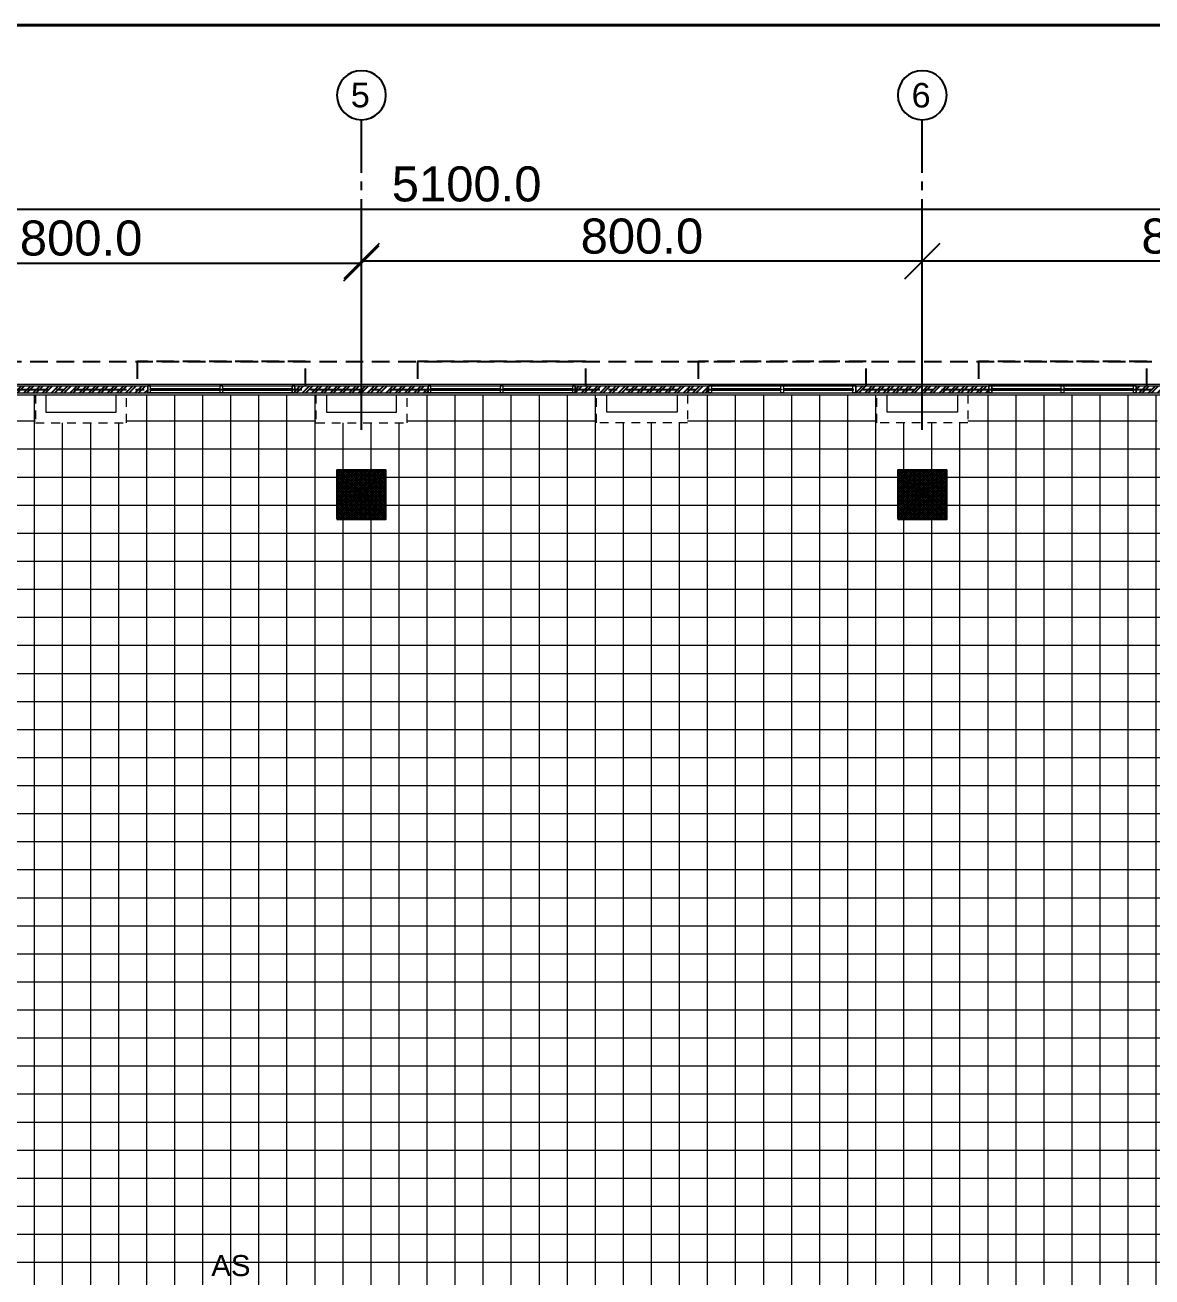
# Model space of a CAD drawing. Header units: inches. Extents: x 249 to 1192, y -18 to 440.
# Drawn here: x 449.57 to 465.64, y 206.63 to 224.49 of the extents above; entities that cross this region are included whole.
import ezdxf
from ezdxf.enums import TextEntityAlignment as Align

# ---------------------------------------------------------------- set-up
doc = ezdxf.new("R2010")
doc.units = ezdxf.units.IN
doc.header["$MEASUREMENT"] = 0
for name, pattern in [('CENTER2', [1.125, 0.75, -0.125, 0.125, -0.125]), ('DASHED2', [0.375, 0.25, -0.125]), ('HIDDEN2', [0.1875, 0.125, -0.0625])]:
    doc.linetypes.add(name, pattern=pattern)
for name, color, linetype, lineweight in [('ARSIR BETON', 8, 'Continuous', 0), ('DIMENSI', 85, 'Continuous', 20), ('DINDING', 6, 'Continuous', 0), ('DINDING2', 137, 'Continuous', 20), ('GRS KOP', 1, 'Continuous', 40), ('KACA', 141, 'Continuous', 30), ('keramik', 31, 'Continuous', 9), ('KOP', 7, 'Continuous', 20), ('KUSEN', 16, 'Continuous', 15), ('NOT', 7, 'Continuous', 9), ('PARTISI', 113, 'Continuous', 15), ('TEXT (KETERANGAN)', 7, 'Continuous', 25)]:
    doc.layers.add(name, color=color, linetype=linetype, lineweight=lineweight)
for name, color, linetype in [('ARSIR DINDING', 64, 'Continuous'), ('AS', 15, 'CENTER2'), ('ATAP', 123, 'Continuous'), ('KOLOM', 5, 'Continuous')]:
    doc.layers.add(name, color=color, linetype=linetype)
doc.styles.add('S', font='SIMPLEX', dxfattribs={"width": 1.1})
doc.styles.get("Standard").update_dxf_attribs({"font": 'arial.ttf'})
doc.dimstyles.new('UK. GDG PERTEMUAN', dxfattribs={"dimtxt": 0.5, "dimasz": 0.5, "dimexe": 0.5, "dimexo": 0.05, "dimgap": 0.1, "dimtad": 2, "dimdec": 0, "dimlfac": 100, "dimzin": 0, "dimdsep": 46, "dimtxsty": 'Standard', "dimblk": 'OBLIQUE', "dimcen": 0.09, "dimclrd": 8, "dimclre": 256, "dimclrt": 256, "dimadec": 0, "dimazin": 0, "dimtfac": 1, "dimtdec": 0, "dimtofl": 0, "dimtmove": 0, "dimatfit": 3, "dimldrblk": 'OBLIQUE', "dimfxl": 0, "dimtolj": 1, "dimtzin": 0, "dimarcsym": 0})
pattern_1 = [(45, (449.41455, 219.24052), (-0.06629126, 0.06629126), []), (45, (449.45874, 219.24052), (-0.06629126, 0.06629126), [])]

# ---------------------------------------------------------------- blocks, each defined once
blk = doc.blocks.new('_Oblique')
at = {"color": 0, "linetype": 'ByBlock', "lineweight": -2}
blk.add_line((-0.5, -0.5), (0.5, 0.5), dxfattribs=at)
blk = doc.blocks.new('*D503')
at = {"layer": 'DEFPOINTS', "color": 0}
for p in [(454.365, 221.092), (446.365, 218.666), (454.365, 218.666)]:
    blk.add_point(p, dxfattribs=at)
at = {"layer": 'DIMENSI', "lineweight": -2}
for p, q in [((446.365, 218.716), (446.365, 221.592)), ((454.365, 218.716), (454.365, 221.592))]:
    blk.add_line(p, q, dxfattribs=at)
at = {"layer": 'DIMENSI', "color": 8, "lineweight": -2}
blk.add_line((446.365, 221.092), (454.365, 221.092), dxfattribs=at)
at = {"layer": 'DIMENSI', "color": 8, "lineweight": -2, "xscale": 0.5, "yscale": 0.5, "zscale": 0.5, "rotation": 180}
blk.add_blockref('_Oblique', (446.365, 221.092), dxfattribs=at)
at = {"layer": 'DIMENSI', "color": 8, "lineweight": -2, "xscale": 0.5, "yscale": 0.5, "zscale": 0.5}
blk.add_blockref('_Oblique', (454.365, 221.092), dxfattribs=at)
at = {"layer": 'DIMENSI', "insert": (450.365, 221.447), "char_height": 0.5, "attachment_point": 5}
blk.add_mtext('\\A1;800.0', dxfattribs=at)
blk = doc.blocks.new('*D504')
at = {"layer": 'DEFPOINTS', "color": 0}
for p in [(462.365, 221.12), (462.365, 218.666), (470.365, 218.666)]:
    blk.add_point(p, dxfattribs=at)
at = {"layer": 'DIMENSI', "lineweight": -2}
for p, q in [((462.365, 218.716), (462.365, 221.62)), ((470.365, 218.716), (470.365, 221.62))]:
    blk.add_line(p, q, dxfattribs=at)
at = {"layer": 'DIMENSI', "color": 8, "lineweight": -2}
blk.add_line((470.365, 221.12), (462.365, 221.12), dxfattribs=at)
at = {"layer": 'DIMENSI', "color": 8, "lineweight": -2, "xscale": 0.5, "yscale": 0.5, "zscale": 0.5, "rotation": 180}
blk.add_blockref('_Oblique', (462.365, 221.12), dxfattribs=at)
at = {"layer": 'DIMENSI', "color": 8, "lineweight": -2, "xscale": 0.5, "yscale": 0.5, "zscale": 0.5}
blk.add_blockref('_Oblique', (470.365, 221.12), dxfattribs=at)
at = {"layer": 'DIMENSI', "insert": (466.365, 221.475), "char_height": 0.5, "attachment_point": 5}
blk.add_mtext('\\A1;800.0', dxfattribs=at)
blk = doc.blocks.new('*D505')
at = {"layer": 'DEFPOINTS', "color": 0}
for p in [(454.365, 221.12), (454.365, 218.666), (462.365, 218.666)]:
    blk.add_point(p, dxfattribs=at)
at = {"layer": 'DIMENSI', "lineweight": -2}
for p, q in [((454.365, 218.716), (454.365, 221.62)), ((462.365, 218.716), (462.365, 221.62))]:
    blk.add_line(p, q, dxfattribs=at)
at = {"layer": 'DIMENSI', "color": 8, "lineweight": -2}
blk.add_line((462.365, 221.12), (454.365, 221.12), dxfattribs=at)
at = {"layer": 'DIMENSI', "color": 8, "lineweight": -2, "xscale": 0.5, "yscale": 0.5, "zscale": 0.5, "rotation": 180}
blk.add_blockref('_Oblique', (454.365, 221.12), dxfattribs=at)
at = {"layer": 'DIMENSI', "color": 8, "lineweight": -2, "xscale": 0.5, "yscale": 0.5, "zscale": 0.5}
blk.add_blockref('_Oblique', (462.365, 221.12), dxfattribs=at)
at = {"layer": 'DIMENSI', "insert": (458.365, 221.475), "char_height": 0.5, "attachment_point": 5}
blk.add_mtext('\\A1;800.0', dxfattribs=at)
blk = doc.blocks.new('NAV')
blk.add_circle((0, -0.4), 0.35)
at = {"style": 'S', "width": 0.75, "flags": 4}
blk.add_attdef('AV', text='', height=0.3, dxfattribs=at).set_placement((0, -0.4), align=Align.MIDDLE)
blk = doc.blocks.new('*D510')
at = {"layer": 'DEFPOINTS', "color": 0}
for p in [(481.365, 221.864), (430.365, 220.216), (481.365, 220.168)]:
    blk.add_point(p, dxfattribs=at)
at = {"layer": 'DIMENSI', "lineweight": -2}
for p, q in [((430.365, 220.266), (430.365, 222.364)), ((481.365, 220.218), (481.365, 222.364))]:
    blk.add_line(p, q, dxfattribs=at)
at = {"layer": 'DIMENSI', "color": 8, "lineweight": -2}
blk.add_line((430.365, 221.864), (481.365, 221.864), dxfattribs=at)
at = {"layer": 'DIMENSI', "color": 8, "lineweight": -2, "xscale": 0.5, "yscale": 0.5, "zscale": 0.5, "rotation": 180}
blk.add_blockref('_Oblique', (430.365, 221.864), dxfattribs=at)
at = {"layer": 'DIMENSI', "color": 8, "lineweight": -2, "xscale": 0.5, "yscale": 0.5, "zscale": 0.5}
blk.add_blockref('_Oblique', (481.365, 221.864), dxfattribs=at)
at = {"layer": 'DIMENSI', "insert": (455.865, 222.219), "char_height": 0.5, "attachment_point": 5}
blk.add_mtext('\\A1;5100.0', dxfattribs=at)
blk = doc.blocks.new('KOP-ARS')
at = {"layer": 'GRS KOP'}
blk.add_line((83, 54), (1, 54), dxfattribs=at)
at = {"layer": 'KOP'}
for tag, height, p in [('SUKMA', 0.2, (78, 9.9)), ('1:100', 0.25, (81.3, 5.5)), ('1:100', 0.25, (81.3, 4.9)), ('1:100', 0.25, (81.3, 4.3)), ('AR-01', 0.35, (78.15, 2.7)), ('10', 0.35, (81.3, 2.7)), ('2012', 0.35, (81.3, 1.7))]:
    blk.add_attdef(tag, text='', height=height, dxfattribs=at).set_placement(p, align=Align.MIDDLE)
for p in [(73.7, 5.325), (73.7, 4.725), (73.7, 4.125)]:
    blk.add_attdef('-', p, '', height=0.35, dxfattribs=at)

msp = doc.modelspace()

# ---------------------------------------------------------------- hatches: boundary and pattern name
at = {"layer": 'ARSIR BETON'}
h = msp.add_hatch(dxfattribs=at)
h.set_pattern_fill('ANSI37', color=256, scale=0.15, style=0)
h.set_pattern_definition([(45, (453.964546, 217.390516), (-0.01325825, 0.01325825), []), (135, (453.964546, 217.390516), (-0.01325825, -0.01325825), [])])
h.paths.add_polyline_path([(454.7145, 217.4405), (454.7145, 218.1405), (454.0145, 218.1405), (454.0145, 217.4405)])
h = msp.add_hatch(dxfattribs=at)
h.set_pattern_fill('ANSI37', color=256, scale=0.15, style=0)
h.set_pattern_definition([(45, (461.96429, 217.390773), (-0.01325825, 0.01325825), []), (135, (461.96429, 217.390773), (-0.01325825, -0.01325825), [])])
h.paths.add_polyline_path([(462.7143, 217.4408), (462.7143, 218.1408), (462.0143, 218.1408), (462.0143, 217.4408)])
at = {"layer": 'ARSIR DINDING'}
h = msp.add_hatch(dxfattribs=at)
h.set_pattern_fill('ANSI32', color=256, scale=0.25, style=0)
h.set_pattern_definition(pattern_1)
h.paths.add_polyline_path([(451.3151, 219.3405), (449.4145, 219.3405), (449.4145, 219.2905), (451.3151, 219.2905)])
h.paths.add_polyline_path([(451.3151, 219.2905), (449.4145, 219.2905), (449.4145, 219.2405), (451.3151, 219.2405)])
h = msp.add_hatch(dxfattribs=at)
h.set_pattern_fill('ANSI32', color=256, scale=0.25, style=0)
h.set_pattern_definition(pattern_1)
h.paths.add_polyline_path([(453.4148, 219.3405), (455.3153, 219.3405), (455.3153, 219.2905), (453.4148, 219.2905)])
h.paths.add_polyline_path([(453.4148, 219.2905), (455.3153, 219.2905), (455.3153, 219.2405), (453.4148, 219.2405)])
h = msp.add_hatch(dxfattribs=at)
h.set_pattern_fill('ANSI32', color=256, scale=0.25, style=0)
h.set_pattern_definition(pattern_1)
h.paths.add_polyline_path([(457.4151, 219.3405), (459.3156, 219.3405), (459.3156, 219.2905), (457.4151, 219.2905)])
h.paths.add_polyline_path([(457.4151, 219.2905), (459.3156, 219.2905), (459.3156, 219.2405), (457.4151, 219.2405)])
h = msp.add_hatch(dxfattribs=at)
h.set_pattern_fill('ANSI32', color=256, scale=0.25, style=0)
h.set_pattern_definition([(45, (461.415315, 219.24052), (-0.0662913, 0.0662913), []), (45, (461.45951, 219.24052), (-0.0662913, 0.0662913), [])])
h.paths.add_polyline_path([(463.3158, 219.3405), (461.4153, 219.3405), (461.4153, 219.2905), (463.3158, 219.2905)])
h.paths.add_polyline_path([(463.3158, 219.2905), (461.4153, 219.2905), (461.4153, 219.2405), (463.3158, 219.2405)])
h = msp.add_hatch(dxfattribs=at)
h.set_pattern_fill('ANSI32', color=256, scale=0.25, style=0)
h.set_pattern_definition(pattern_1)
h.paths.add_polyline_path([(465.4156, 219.3405), (467.3161, 219.3405), (467.3161, 219.2905), (465.4156, 219.2905)])
h.paths.add_polyline_path([(465.4156, 219.2905), (467.3161, 219.2905), (467.3161, 219.2405), (465.4156, 219.2405)])
at = {"layer": 'keramik', "ltscale": 0.1}
h = msp.add_hatch(dxfattribs=at)
h.set_pattern_fill('_USER', color=256, scale=0.4, style=0, double=1, pattern_type=0)
h.set_pattern_definition([(0, (452.5018, 206.04077), (0, 0.4), []), (90, (452.5018, 206.04077), (-0.4, 2e-17), [])])
h.paths.add_polyline_path([(436.414, 215.7157), (436.414, 218.3755), (436.339, 218.3755), (436.339, 219.1755), (436.414, 219.1755), (436.414, 219.2155), (436.6495, 219.2155), (436.6495, 219.2905), (438.2495, 219.2905), (438.2495, 219.2155), (441.7145, 219.2155), (441.7145, 218.816), (443.014, 218.816), (443.014, 219.2155), (445.7148, 219.2155), (445.7148, 218.816), (447.0143, 218.816), (447.0143, 219.2155), (449.7151, 219.2155), (449.7151, 218.816), (451.0145, 218.816), (451.0145, 219.2155), (453.7148, 219.2155), (453.7148, 218.816), (455.0143, 218.816), (455.0143, 219.2155), (457.7156, 219.2155), (457.7156, 218.816), (459.0151, 218.816), (459.0151, 219.2155), (461.7163, 219.2155), (461.7163, 218.816), (463.0158, 218.816), (463.0158, 219.2155), (465.7161, 219.2155), (465.7161, 218.816), (467.0156, 218.816), (467.0156, 219.2155), (470.5643, 219.2155), (470.5643, 218.141), (470.0143, 218.141), (470.0143, 217.441), (470.5643, 217.441), (470.5643, 210.141), (470.0148, 210.141), (470.0148, 209.441), (470.5643, 209.441), (470.5643, 206.5908), (470.6393, 206.5908), (470.6393, 204.9908), (470.5643, 204.9908), (470.5643, 202.141), (470.0148, 202.141), (470.0148, 201.441), (470.5643, 201.441), (470.5643, 194.141), (470.0143, 194.141), (470.0143, 193.441), (470.5643, 193.441), (470.5643, 192.866), (467.0156, 192.866), (467.0156, 193.2655), (465.7161, 193.2655), (465.7161, 192.866), (463.0158, 192.866), (463.0158, 193.2655), (461.7163, 193.2655), (461.7163, 192.866), (459.0151, 192.866), (459.0151, 193.2655), (457.7156, 193.2655), (457.7156, 192.866), (455.0143, 192.866), (455.0143, 193.2655), (453.7148, 193.2655), (453.7148, 192.866), (451.1648, 192.866), (451.1648, 192.791), (449.5648, 192.791), (449.5648, 192.866), (447.0143, 192.866), (447.0143, 193.2655), (445.7148, 193.2655), (445.7148, 192.866), (443.014, 192.866), (443.014, 193.2655), (441.7145, 193.2655), (441.7145, 192.866), (437.9745, 192.866), (437.9745, 192.791), (436.4145, 192.791), (436.414, 192.906), (436.339, 192.906), (436.339, 193.706), (436.4138, 193.706), (436.414, 196.2655), (436.339, 196.2658), (436.339, 197.0658), (434.4396, 197.0658), (434.4396, 214.5157), (436.339, 214.5157), (436.339, 215.316), (436.414, 215.316)])
h.paths.add_polyline_path([(446.0145, 218.1405), (446.0145, 217.4405), (446.7145, 217.4405), (446.7145, 218.1405)], flags=0)
h.paths.add_polyline_path([(454.7145, 218.1405), (454.0145, 218.1405), (454.0145, 217.4405), (454.7145, 217.4405)], flags=0)
h.paths.add_polyline_path([(462.7143, 218.1408), (462.0143, 218.1408), (462.0143, 217.4408), (462.7143, 217.4408)], flags=0)
h.paths.add_polyline_path([(438.7145, 217.4405), (438.7145, 218.1405), (438.0145, 218.1405), (438.0145, 217.4405)], flags=0)
h.paths.add_polyline_path([(462.7143, 194.1408), (462.0143, 194.1408), (462.0143, 193.4408), (462.7143, 193.4408)], flags=0)
h.paths.add_polyline_path([(454.7145, 194.1405), (454.0145, 194.1405), (454.0145, 193.4405), (454.7145, 193.4405)], flags=0)
h.paths.add_polyline_path([(446.7145, 193.4405), (446.7145, 194.1405), (446.0145, 194.1405), (446.0145, 193.4405)], flags=0)
h.paths.add_polyline_path([(438.7145, 194.1405), (438.0145, 194.1405), (438.0145, 193.4405), (438.7145, 193.4405)], flags=0)

# ---------------------------------------------------------------- linework, layer by layer
at = {"layer": 'AS'}
for points in [[(454.3645, 221.2565), (454.3645, 223.1373)], [(462.3645, 221.2565), (462.3645, 223.1373)], [(430.0143, 219.2905), (470.7143, 219.2905)]]:
    msp.add_lwpolyline(points, dxfattribs=at)
at = {"layer": 'ATAP', "linetype": 'DASHED2'}
for points in [[(428.5143, 194.341), (428.1893, 194.341), (428.1893, 221.1895), (438.7645, 221.1895), (438.7645, 219.6905), (471.0643, 219.6905), (471.0643, 218.216), (473.0143, 218.216), (473.0143, 217.866)], [(453.5648, 219.3405), (453.5648, 219.6905), (451.3151, 219.6905), (451.1651, 219.6905), (451.1651, 219.3405)], [(457.5651, 219.3405), (457.5651, 219.6905), (455.3153, 219.6905), (455.1653, 219.6905), (455.1653, 219.3405)], [(461.5653, 219.3405), (461.5653, 219.6905), (459.3156, 219.6905), (459.1656, 219.6905), (459.1656, 219.3405)], [(465.5656, 219.3405), (465.5656, 219.6905), (463.3158, 219.6905), (463.1658, 219.6905), (463.1658, 219.3405)]]:
    msp.add_lwpolyline(points, dxfattribs=at)
at = {"layer": 'DINDING'}
for points in [[(438.2895, 219.3655), (470.7143, 219.3655)], [(438.2895, 219.2155), (470.7143, 219.2155)]]:
    msp.add_lwpolyline(points, dxfattribs=at)
at = {"layer": 'DINDING2'}
for points in [[(438.2895, 219.3405), (470.7143, 219.3405)], [(438.2895, 219.2405), (470.7143, 219.2405)]]:
    msp.add_lwpolyline(points, dxfattribs=at)
at = {"layer": 'KACA'}
for points in [[(451.3551, 219.2955), (452.3449, 219.2955), (452.3449, 219.2855), (451.3551, 219.2855)], [(453.3748, 219.2955), (452.3849, 219.2955), (452.3849, 219.2855), (453.3748, 219.2855)], [(455.3553, 219.2955), (456.3452, 219.2955), (456.3452, 219.2855), (455.3553, 219.2855)], [(457.3751, 219.2955), (456.3852, 219.2955), (456.3852, 219.2855), (457.3751, 219.2855)], [(459.3556, 219.2955), (460.3454, 219.2955), (460.3454, 219.2855), (459.3556, 219.2855)], [(461.3753, 219.2955), (460.3854, 219.2955), (460.3854, 219.2855), (461.3753, 219.2855)], [(463.3558, 219.2955), (464.3457, 219.2955), (464.3457, 219.2855), (463.3558, 219.2855)], [(465.3756, 219.2955), (464.3857, 219.2955), (464.3857, 219.2855), (465.3756, 219.2855)]]:
    msp.add_lwpolyline(points, close=True, dxfattribs=at)
at = {"layer": 'KOLOM'}
for points in [[(454.0145, 217.4405), (454.7145, 217.4405), (454.7145, 218.1405), (454.0145, 218.1405)], [(462.0143, 217.4408), (462.7143, 217.4408), (462.7143, 218.1408), (462.0143, 218.1408)]]:
    msp.add_lwpolyline(points, close=True, dxfattribs=at)
for points in [[(454.3145, 217.8405), (454.4145, 217.7405)], [(454.3145, 217.7405), (454.4145, 217.8405)], [(462.3143, 217.8408), (462.4143, 217.7408)], [(462.3143, 217.7408), (462.4143, 217.8408)]]:
    msp.add_lwpolyline(points, dxfattribs=at)
at = {"layer": 'KUSEN'}
for points in [[(451.3551, 219.2405), (451.3551, 219.3405), (451.3151, 219.3405), (451.3151, 219.2405), (451.3551, 219.2405)], [(452.3849, 219.2405), (452.3849, 219.3405), (452.3449, 219.3405), (452.3449, 219.2405), (452.3849, 219.2405)], [(453.4148, 219.2405), (453.4148, 219.3405), (453.3748, 219.3405), (453.3748, 219.2405), (453.4148, 219.2405)], [(453.3748, 219.2405), (453.3748, 219.3405), (453.4148, 219.3405), (453.4148, 219.2405), (453.3748, 219.2405)], [(455.3553, 219.2405), (455.3553, 219.3405), (455.3153, 219.3405), (455.3153, 219.2405), (455.3553, 219.2405)], [(456.3852, 219.2405), (456.3852, 219.3405), (456.3452, 219.3405), (456.3452, 219.2405), (456.3852, 219.2405)], [(457.4151, 219.2405), (457.4151, 219.3405), (457.3751, 219.3405), (457.3751, 219.2405), (457.4151, 219.2405)], [(459.3156, 219.2405), (459.3156, 219.3405), (459.3556, 219.3405), (459.3556, 219.2405), (459.3156, 219.2405)], [(459.3156, 219.2405), (459.3156, 219.3405), (459.3556, 219.3405), (459.3556, 219.2405), (459.3156, 219.2405)], [(460.3454, 219.2405), (460.3454, 219.3405), (460.3854, 219.3405), (460.3854, 219.2405), (460.3454, 219.2405)], [(461.3753, 219.2405), (461.3753, 219.3405), (461.4153, 219.3405), (461.4153, 219.2405), (461.3753, 219.2405)], [(463.3158, 219.2405), (463.3158, 219.3405), (463.3558, 219.3405), (463.3558, 219.2405), (463.3158, 219.2405)], [(463.3558, 219.2405), (463.3558, 219.3405), (463.3158, 219.3405), (463.3158, 219.2405), (463.3558, 219.2405)], [(464.3457, 219.2405), (464.3457, 219.3405), (464.3857, 219.3405), (464.3857, 219.2405), (464.3457, 219.2405)], [(465.3756, 219.2405), (465.3756, 219.3405), (465.4156, 219.3405), (465.4156, 219.2405), (465.3756, 219.2405)]]:
    msp.add_lwpolyline(points, dxfattribs=at)
for points in [[(453.4148, 219.2405), (451.3151, 219.2405), (451.3151, 219.3405), (453.4148, 219.3405)], [(457.4151, 219.2405), (455.3153, 219.2405), (455.3153, 219.3405), (457.4151, 219.3405)], [(459.3156, 219.2405), (461.4153, 219.2405), (461.4153, 219.3405), (459.3156, 219.3405)], [(463.3158, 219.2405), (465.4156, 219.2405), (465.4156, 219.3405), (463.3158, 219.3405)]]:
    msp.add_lwpolyline(points, close=True, dxfattribs=at)
at = {"layer": 'PARTISI', "linetype": 'HIDDEN2'}
for points in [[(449.7151, 219.2155), (449.7151, 218.816), (451.0145, 218.816), (451.0145, 219.2155)], [(453.7148, 219.2155), (453.7148, 218.816), (455.0143, 218.816), (455.0143, 219.2155)], [(459.0151, 219.2155), (459.0151, 218.816), (457.7156, 218.816), (457.7156, 219.2155)], [(463.0158, 219.2155), (463.0158, 218.816), (461.7163, 218.816), (461.7163, 219.2155)]]:
    msp.add_lwpolyline(points, dxfattribs=at)
at = {"layer": 'PARTISI'}
for points in [[(449.8645, 219.2155), (449.8645, 218.9655), (450.8651, 218.9655), (450.8651, 219.2155)], [(453.8643, 219.2155), (453.8643, 218.9655), (454.8648, 218.9655), (454.8648, 219.2155)], [(458.8656, 219.2155), (458.8656, 218.9655), (457.8651, 218.9655), (457.8651, 219.2155)], [(462.8663, 219.2155), (462.8663, 218.9655), (461.8658, 218.9655), (461.8658, 219.2155)]]:
    msp.add_lwpolyline(points, dxfattribs=at)

# ---------------------------------------------------------------- block references
at = {"layer": 'KOP'}
msp.add_blockref('KOP-ARS', (417.2179, 170.4885), dxfattribs=at)
at = {"layer": 'TEXT (KETERANGAN)'}
ref = msp.add_blockref('NAV', (454.3645, 223.8873), dxfattribs=dict(at, xscale=-1))
ref.add_attrib('AV', '5', dxfattribs={"layer": '0', "height": 0.35, "flags": 4}).set_placement((454.348, 223.4873), align=Align.MIDDLE)
ref = msp.add_blockref('NAV', (462.3645, 223.8873), dxfattribs=dict(at, xscale=-1))
ref.add_attrib('AV', '6', dxfattribs={"layer": '0', "height": 0.35, "flags": 4}).set_placement((462.348, 223.4873), align=Align.MIDDLE)

# ---------------------------------------------------------------- texts
at = {"layer": 'NOT', "insert": (452.1812, 206.943), "char_height": 0.3, "attachment_point": 1}
msp.add_mtext_dynamic_manual_height_columns('\\pi0.040789;AS', width=0.618755, gutter_width=12.5, heights=[0], dxfattribs=at)

# ---------------------------------------------------------------- dimensions: what is measured, and where the dimension line sits
at = {"layer": 'DIMENSI'}
dim = msp.add_linear_dim(base=(481.3645, 221.8637), p1=(430.3645, 220.2155), p2=(481.3645, 220.1677), dimstyle='UK. GDG PERTEMUAN', override={"dimdec": 1}, dxfattribs=at)
dim.commit()
dim.dimension.update_dxf_attribs({"geometry": '*D510', "text_midpoint": (455.8645, 222.219)})
for p1, p2, distance, picture, middle in [((462.3645, 218.6655), (454.3645, 218.6655), -2.4544, '*D505', (458.3645, 221.4752)), ((470.3645, 218.6655), (462.3645, 218.6655), -2.4544, '*D504', (466.3645, 221.4752)), ((446.3645, 218.6655), (454.3645, 218.6655), 2.4263, '*D503', (450.3645, 221.4471))]:
    dim = msp.add_aligned_dim(p1=p1, p2=p2, distance=distance, dimstyle='UK. GDG PERTEMUAN', override={"dimdec": 1}, dxfattribs=at)
    dim.commit()
    dim.dimension.update_dxf_attribs({"geometry": picture, "text_midpoint": middle})

doc.saveas('drawing.dxf')
